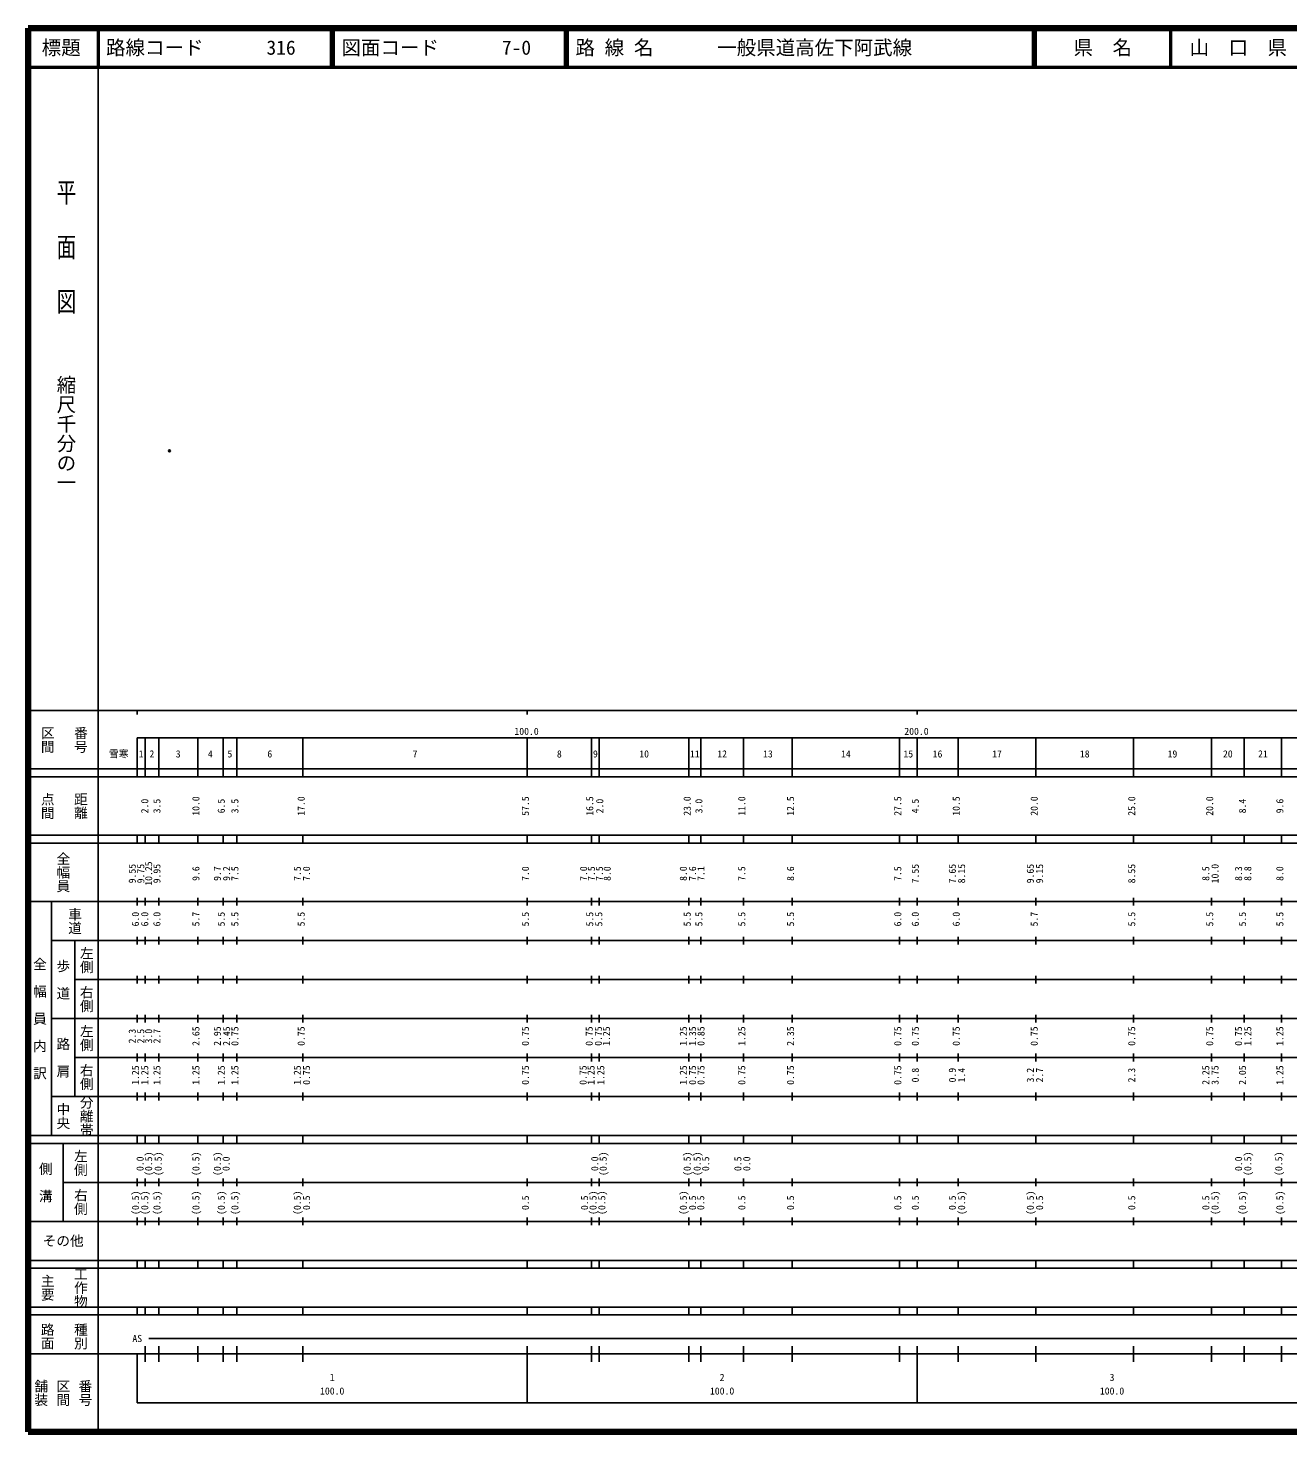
# Model space of a CAD drawing. Units: millimetres on the paper. Extents: x 40 to 680, y 20 to 380.
# Drawn here: x 40 to 363.1, y 20 to 380 of the extents above; entities that cross this region are included whole.
import ezdxf
from ezdxf.enums import TextEntityAlignment as Align

# ---------------------------------------------------------------- set-up
doc = ezdxf.new("R2010")
doc.units = ezdxf.units.MM
doc.header["$PDMODE"] = 32
doc.header["$PDSIZE"] = 0.5
doc.layers.add('M-OTRS', color=6, linetype='Continuous')
doc.layers.add('M-TTL-TXT', color=7, linetype='Continuous')
for name, color, linetype, lineweight in [('M-TTL', 2, 'Continuous', 140), ('M-TTL-BAND', 7, 'Continuous', 25), ('M-TTL-LINE', 7, 'Continuous', 50)]:
    doc.layers.add(name, color=color, linetype=linetype, lineweight=lineweight)
doc.styles.add('@ＭＳ ゴシック', font='')
doc.styles.add('ＭＳ ゴシック', font='')
doc.styles.get('@ＭＳ ゴシック').set_extended_font_data('@MS Gothic')
doc.styles.get('ＭＳ ゴシック').set_extended_font_data('MS Gothic')

msp = doc.modelspace()

# ---------------------------------------------------------------- linework, layer by layer
at = {"layer": 'M-OTRS'}
msp.add_point((76.248, 271.617), dxfattribs=at)
at = {"layer": 'M-TTL'}
for p, q in [((40, 380), (40, 20)), ((680, 380), (40, 380)), ((40, 20), (680, 20))]:
    msp.add_line(p, q, dxfattribs=at)
at = {"layer": 'M-TTL-BAND'}
for p, q in [((58, 370), (58, 20)), ((40, 205), (579, 205)), ((68, 205), (68, 204)), ((168, 205), (168, 204)), ((268, 205), (268, 204)), ((68, 198), (579, 198)), ((68, 198), (68, 188)), ((70, 188), (70, 198)), ((73.5, 188), (73.5, 198)), ((83.5, 188), (83.5, 198)), ((90, 188), (90, 198)), ((93.5, 188), (93.5, 198)), ((110.5, 188), (110.5, 198)), ((168, 188), (168, 198)), ((184.5, 188), (184.5, 198)), ((186.5, 188), (186.5, 198)), ((209.5, 188), (209.5, 198)), ((212.5, 188), (212.5, 198)), ((223.5, 188), (223.5, 198)), ((236, 188), (236, 198)), ((263.5, 188), (263.5, 198)), ((268, 188), (268, 198)), ((278.5, 188), (278.5, 198)), ((298.5, 188), (298.5, 198)), ((323.5, 188), (323.5, 198)), ((343.5, 188), (343.5, 198)), ((351.9, 188), (351.9, 198)), ((361.5, 188), (361.5, 198)), ((40, 190), (579, 190)), ((40, 188), (579, 188)), ((40, 173), (579, 173)), ((68, 171), (68, 173)), ((70, 171), (70, 173)), ((73.5, 171), (73.5, 173)), ((83.5, 171), (83.5, 173)), ((90, 171), (90, 173)), ((93.5, 171), (93.5, 173)), ((110.5, 171), (110.5, 173)), ((168, 171), (168, 173)), ((184.5, 171), (184.5, 173)), ((186.5, 171), (186.5, 173)), ((209.5, 171), (209.5, 173)), ((212.5, 171), (212.5, 173)), ((223.5, 171), (223.5, 173)), ((236, 171), (236, 173)), ((263.5, 171), (263.5, 173)), ((268, 171), (268, 173)), ((278.5, 171), (278.5, 173)), ((298.5, 171), (298.5, 173)), ((323.5, 171), (323.5, 173)), ((343.5, 171), (343.5, 173)), ((351.9, 171), (351.9, 173)), ((361.5, 171), (361.5, 173)), ((40, 171), (579, 171)), ((40, 156), (579, 156)), ((46, 96), (46, 156)), ((68, 155), (68, 157)), ((70, 155), (70, 157)), ((73.5, 155), (73.5, 157)), ((83.5, 155), (83.5, 157)), ((90, 155), (90, 157)), ((93.5, 155), (93.5, 157)), ((110.5, 155), (110.5, 157)), ((168, 155), (168, 157)), ((184.5, 155), (184.5, 157)), ((186.5, 155), (186.5, 157)), ((209.5, 155), (209.5, 157)), ((212.5, 155), (212.5, 157)), ((223.5, 155), (223.5, 157)), ((236, 155), (236, 157)), ((263.5, 155), (263.5, 157)), ((268, 155), (268, 157)), ((278.5, 155), (278.5, 157)), ((298.5, 155), (298.5, 157)), ((323.5, 155), (323.5, 157)), ((343.5, 155), (343.5, 157)), ((351.9, 155), (351.9, 157)), ((361.5, 155), (361.5, 157)), ((46, 146), (579, 146)), ((52, 146), (52, 106)), ((68, 145), (68, 147)), ((70, 145), (70, 147)), ((73.5, 145), (73.5, 147)), ((83.5, 145), (83.5, 147)), ((90, 145), (90, 147)), ((93.5, 145), (93.5, 147)), ((110.5, 145), (110.5, 147)), ((168, 145), (168, 147)), ((184.5, 145), (184.5, 147)), ((186.5, 145), (186.5, 147)), ((209.5, 145), (209.5, 147)), ((212.5, 145), (212.5, 147)), ((223.5, 145), (223.5, 147)), ((236, 145), (236, 147)), ((263.5, 145), (263.5, 147)), ((268, 145), (268, 147)), ((278.5, 145), (278.5, 147)), ((298.5, 145), (298.5, 147)), ((323.5, 145), (323.5, 147)), ((343.5, 145), (343.5, 147)), ((351.9, 145), (351.9, 147)), ((361.5, 145), (361.5, 147)), ((68, 135), (68, 137)), ((70, 135), (70, 137)), ((73.5, 135), (73.5, 137)), ((83.5, 135), (83.5, 137)), ((90, 135), (90, 137)), ((93.5, 135), (93.5, 137)), ((110.5, 135), (110.5, 137)), ((168, 135), (168, 137)), ((184.5, 135), (184.5, 137)), ((186.5, 135), (186.5, 137)), ((209.5, 135), (209.5, 137)), ((212.5, 135), (212.5, 137)), ((223.5, 135), (223.5, 137)), ((236, 135), (236, 137)), ((263.5, 135), (263.5, 137)), ((268, 135), (268, 137)), ((278.5, 135), (278.5, 137)), ((298.5, 135), (298.5, 137)), ((323.5, 135), (323.5, 137)), ((343.5, 135), (343.5, 137)), ((351.9, 135), (351.9, 137)), ((361.5, 135), (361.5, 137)), ((52, 136), (579, 136)), ((46, 126), (579, 126)), ((68, 125), (68, 127)), ((70, 125), (70, 127)), ((73.5, 125), (73.5, 127)), ((83.5, 125), (83.5, 127)), ((90, 125), (90, 127)), ((93.5, 125), (93.5, 127)), ((110.5, 125), (110.5, 127)), ((168, 125), (168, 127)), ((184.5, 125), (184.5, 127)), ((186.5, 125), (186.5, 127)), ((209.5, 125), (209.5, 127)), ((212.5, 125), (212.5, 127)), ((223.5, 125), (223.5, 127)), ((236, 125), (236, 127)), ((263.5, 125), (263.5, 127)), ((268, 125), (268, 127)), ((278.5, 125), (278.5, 127)), ((298.5, 125), (298.5, 127)), ((323.5, 125), (323.5, 127)), ((343.5, 125), (343.5, 127)), ((351.9, 125), (351.9, 127)), ((361.5, 125), (361.5, 127)), ((52, 116), (579, 116)), ((68, 115), (68, 117)), ((70, 115), (70, 117)), ((73.5, 115), (73.5, 117)), ((83.5, 115), (83.5, 117)), ((90, 115), (90, 117)), ((93.5, 115), (93.5, 117)), ((110.5, 115), (110.5, 117)), ((168, 115), (168, 117)), ((184.5, 115), (184.5, 117)), ((186.5, 115), (186.5, 117)), ((209.5, 115), (209.5, 117)), ((212.5, 115), (212.5, 117)), ((223.5, 115), (223.5, 117)), ((236, 115), (236, 117)), ((263.5, 115), (263.5, 117)), ((268, 115), (268, 117)), ((278.5, 115), (278.5, 117)), ((298.5, 115), (298.5, 117)), ((323.5, 115), (323.5, 117)), ((343.5, 115), (343.5, 117)), ((351.9, 115), (351.9, 117)), ((361.5, 115), (361.5, 117)), ((46, 106), (579, 106)), ((68, 105), (68, 107)), ((70, 105), (70, 107)), ((73.5, 105), (73.5, 107)), ((83.5, 105), (83.5, 107)), ((90, 105), (90, 107)), ((93.5, 105), (93.5, 107)), ((110.5, 105), (110.5, 107)), ((168, 105), (168, 107)), ((184.5, 105), (184.5, 107)), ((186.5, 105), (186.5, 107)), ((209.5, 105), (209.5, 107)), ((212.5, 105), (212.5, 107)), ((223.5, 105), (223.5, 107)), ((236, 105), (236, 107)), ((263.5, 105), (263.5, 107)), ((268, 105), (268, 107)), ((278.5, 105), (278.5, 107)), ((298.5, 105), (298.5, 107)), ((323.5, 105), (323.5, 107)), ((343.5, 105), (343.5, 107)), ((351.9, 105), (351.9, 107)), ((361.5, 105), (361.5, 107)), ((40, 96), (579, 96)), ((40, 94), (579, 94)), ((49, 94), (49, 74)), ((68, 94), (68, 96)), ((70, 94), (70, 96)), ((73.5, 94), (73.5, 96)), ((83.5, 94), (83.5, 96)), ((90, 94), (90, 96)), ((93.5, 94), (93.5, 96)), ((110.5, 94), (110.5, 96)), ((168, 94), (168, 96)), ((184.5, 94), (184.5, 96)), ((186.5, 94), (186.5, 96)), ((209.5, 94), (209.5, 96)), ((212.5, 94), (212.5, 96)), ((223.5, 94), (223.5, 96)), ((236, 94), (236, 96)), ((263.5, 94), (263.5, 96)), ((268, 94), (268, 96)), ((278.5, 94), (278.5, 96)), ((298.5, 94), (298.5, 96)), ((323.5, 94), (323.5, 96)), ((343.5, 94), (343.5, 96)), ((351.9, 94), (351.9, 96)), ((361.5, 94), (361.5, 96)), ((49, 84), (579, 84)), ((68, 83), (68, 85)), ((70, 83), (70, 85)), ((73.5, 83), (73.5, 85)), ((83.5, 83), (83.5, 85)), ((90, 83), (90, 85)), ((93.5, 83), (93.5, 85)), ((110.5, 83), (110.5, 85)), ((168, 83), (168, 85)), ((184.5, 83), (184.5, 85)), ((186.5, 83), (186.5, 85)), ((209.5, 83), (209.5, 85)), ((212.5, 83), (212.5, 85)), ((223.5, 83), (223.5, 85)), ((236, 83), (236, 85)), ((263.5, 83), (263.5, 85)), ((268, 83), (268, 85)), ((278.5, 83), (278.5, 85)), ((298.5, 83), (298.5, 85)), ((323.5, 83), (323.5, 85)), ((343.5, 83), (343.5, 85)), ((351.9, 83), (351.9, 85)), ((361.5, 83), (361.5, 85)), ((40, 74), (579, 74)), ((68, 73), (68, 75)), ((70, 73), (70, 75)), ((73.5, 73), (73.5, 75)), ((83.5, 73), (83.5, 75)), ((90, 73), (90, 75)), ((93.5, 73), (93.5, 75)), ((110.5, 73), (110.5, 75)), ((168, 73), (168, 75)), ((184.5, 73), (184.5, 75)), ((186.5, 73), (186.5, 75)), ((209.5, 73), (209.5, 75)), ((212.5, 73), (212.5, 75)), ((223.5, 73), (223.5, 75)), ((236, 73), (236, 75)), ((263.5, 73), (263.5, 75)), ((268, 73), (268, 75)), ((278.5, 73), (278.5, 75)), ((298.5, 73), (298.5, 75)), ((323.5, 73), (323.5, 75)), ((343.5, 73), (343.5, 75)), ((351.9, 73), (351.9, 75)), ((361.5, 73), (361.5, 75)), ((40, 64), (579, 64)), ((40, 62), (579, 62)), ((68, 62), (68, 64)), ((70, 62), (70, 64)), ((73.5, 62), (73.5, 64)), ((83.5, 62), (83.5, 64)), ((90, 62), (90, 64)), ((93.5, 62), (93.5, 64)), ((110.5, 62), (110.5, 64)), ((168, 62), (168, 64)), ((184.5, 62), (184.5, 64)), ((186.5, 62), (186.5, 64)), ((209.5, 62), (209.5, 64)), ((212.5, 62), (212.5, 64)), ((223.5, 62), (223.5, 64)), ((236, 62), (236, 64)), ((263.5, 62), (263.5, 64)), ((268, 62), (268, 64)), ((278.5, 62), (278.5, 64)), ((298.5, 62), (298.5, 64)), ((323.5, 62), (323.5, 64)), ((343.5, 62), (343.5, 64)), ((351.9, 62), (351.9, 64)), ((361.5, 62), (361.5, 64)), ((40, 52), (579, 52)), ((68, 50), (68, 52)), ((70, 50), (70, 52)), ((73.5, 50), (73.5, 52)), ((83.5, 50), (83.5, 52)), ((90, 50), (90, 52)), ((93.5, 50), (93.5, 52)), ((110.5, 50), (110.5, 52)), ((168, 50), (168, 52)), ((184.5, 50), (184.5, 52)), ((186.5, 50), (186.5, 52)), ((209.5, 50), (209.5, 52)), ((212.5, 50), (212.5, 52)), ((223.5, 50), (223.5, 52)), ((236, 50), (236, 52)), ((263.5, 50), (263.5, 52)), ((268, 50), (268, 52)), ((278.5, 50), (278.5, 52)), ((298.5, 50), (298.5, 52)), ((323.5, 50), (323.5, 52)), ((343.5, 50), (343.5, 52)), ((351.9, 50), (351.9, 52)), ((361.5, 50), (361.5, 52)), ((40, 50), (579, 50)), ((71, 44), (559.9, 44)), ((40, 40), (579, 40)), ((68, 40), (68, 27.5)), ((70, 38), (70, 42)), ((73.5, 38), (73.5, 42)), ((83.5, 38), (83.5, 42)), ((90, 38), (90, 42)), ((93.5, 38), (93.5, 42)), ((110.5, 38), (110.5, 42)), ((168, 27.5), (168, 42)), ((184.5, 38), (184.5, 42)), ((186.5, 38), (186.5, 42)), ((209.5, 38), (209.5, 42)), ((212.5, 38), (212.5, 42)), ((223.5, 38), (223.5, 42)), ((236, 38), (236, 42)), ((263.5, 38), (263.5, 42)), ((268, 27.5), (268, 42)), ((278.5, 38), (278.5, 42)), ((298.5, 38), (298.5, 42)), ((323.5, 38), (323.5, 42)), ((343.5, 38), (343.5, 42)), ((351.9, 38), (351.9, 42)), ((361.5, 38), (361.5, 42)), ((68, 27.5), (579, 27.5))]:
    msp.add_line(p, q, dxfattribs=at)
at = {"layer": 'M-TTL-LINE'}
for p, q in [((58, 380), (58, 370)), ((117.75, 380), (117.75, 370)), ((118.25, 380), (118.25, 370)), ((177.75, 380), (177.75, 370)), ((178.25, 380), (178.25, 370)), ((297.75, 380), (297.75, 370)), ((298.25, 380), (298.25, 370)), ((333, 380), (333, 370)), ((40, 370), (680, 370))]:
    msp.add_line(p, q, dxfattribs=at)

# ---------------------------------------------------------------- texts
at = {"layer": 'M-TTL-BAND', "style": '@ＭＳ ゴシック', "width": 1.4}
msp.add_text('平  面  図', height=3.666, rotation=270, dxfattribs=at).set_placement((49.777, 306.475), align=Align.MIDDLE_RIGHT)
at = {"layer": 'M-TTL-BAND', "style": '@ＭＳ ゴシック'}
msp.add_text('縮尺千分の一', height=3.666, rotation=270, dxfattribs=at).set_placement((49.777, 261.03), align=Align.MIDDLE_RIGHT)
for s, p in [('区間', (45, 197.5)), ('番号', (53.5, 197.5)), ('点間', (45, 180.5)), ('距離', (53.5, 180.5)), ('全幅員', (49, 163.5)), ('車道', (52, 151)), ('左側', (55, 141)), ('全\u3000幅\u3000員\u3000内\u3000訳', (43, 126)), ('歩\u3000道', (49, 136)), ('右側', (55, 131)), ('左側', (55, 121)), ('路\u3000肩', (49, 116)), ('右側', (55, 111)), ('分離帯', (55, 101)), ('中央', (49, 101)), ('左側', (53.5, 89)), ('側\u3000溝', (44.5, 84)), ('右側', (53.5, 79)), ('工作物', (53.5, 57)), ('主要', (45, 57)), ('路面', (45, 44.5)), ('種別', (53.5, 44.5)), ('舗装', (43.333, 30)), ('区間', (49, 30)), ('番号', (54.667, 30))]:
    msp.add_text(s, height=2.566, rotation=270, dxfattribs=at).set_placement(p, align=Align.MIDDLE_CENTER)
at = {"layer": 'M-TTL-BAND', "style": 'ＭＳ ゴシック'}
for s, p in [('100.0', (167.844, 198.195)), ('200.0', (267.844, 198.195)), ('雪寒', (63.263, 192.405)), ('1', (69, 192.405)), ('2', (71.75, 192.405)), ('3', (78.5, 192.405)), ('4', (86.75, 192.405)), ('5', (91.75, 192.405)), ('6', (102, 192.405)), ('7', (139.25, 192.405)), ('8', (176.25, 192.405)), ('9', (185.5, 192.405)), ('10', (198, 192.405)), ('11', (211, 192.405)), ('12', (218, 192.405)), ('13', (229.75, 192.405)), ('14', (249.75, 192.405)), ('15', (265.75, 192.405)), ('16', (273.25, 192.405)), ('17', (288.5, 192.405)), ('18', (311, 192.405)), ('19', (333.5, 192.405)), ('20', (347.7, 192.405)), ('21', (356.7, 192.405)), ('AS', (68, 42.5)), ('1', (118, 32.523)), ('2', (218, 32.523)), ('3', (318, 32.523)), ('100.0', (118, 29.033)), ('100.0', (218, 29.033)), ('100.0', (318, 29.033))]:
    msp.add_text(s, height=1.833, dxfattribs=at).set_placement(p, align=Align.BOTTOM_CENTER)
for s, p in [('2.0', (71.372, 180.5)), ('3.5', (74.5, 180.5)), ('10.0', (84.5, 180.5)), ('6.5', (91, 180.5)), ('3.5', (94.5, 180.5)), ('17.0', (111.5, 180.5)), ('57.5', (169, 180.5)), ('16.5', (185.5, 180.5)), ('2.0', (188.069, 180.5)), ('23.0', (210.5, 180.5)), ('3.0', (213.5, 180.5)), ('11.0', (224.5, 180.5)), ('12.5', (237, 180.5)), ('27.5', (264.5, 180.5)), ('4.5', (269, 180.5)), ('10.5', (279.5, 180.5)), ('20.0', (299.5, 180.5)), ('25.0', (324.5, 180.5)), ('20.0', (344.5, 180.5)), ('8.4', (352.9, 180.5)), ('9.6', (362.5, 180.5)), ('10.25', (72.37, 163.174)), ('9.55', (68.173, 163.174)), ('9.75', (70.356, 163.174)), ('9.95', (74.5, 163.174)), ('9.6', (84.5, 163.174)), ('9.7', (90, 163.174)), ('9.2', (92.37, 163.174)), ('7.5', (94.5, 163.174)), ('7.5', (110.5, 163.174)), ('7.0', (112.87, 163.174)), ('7.0', (169, 163.174)), ('7.0', (183.928, 163.174)), ('7.5', (185.928, 163.174)), ('7.5', (187.993, 163.174)), ('8.0', (189.987, 163.174)), ('8.0', (209.5, 163.174)), ('7.6', (211.87, 163.174)), ('7.1', (214.03, 163.174)), ('7.5', (224.5, 163.174)), ('8.6', (237, 163.174)), ('7.5', (264.5, 163.174)), ('7.55', (269, 163.174)), ('7.65', (278.5, 163.174)), ('8.15', (280.87, 163.174)), ('9.65', (298.5, 163.174)), ('9.15', (300.87, 163.174)), ('8.55', (324.5, 163.174)), ('8.5', (343.5, 163.174)), ('10.0', (345.87, 163.174)), ('8.3', (351.9, 163.174)), ('8.8', (354.27, 163.174)), ('8.0', (362.5, 163.174)), ('6.0', (69, 151.5)), ('6.0', (71.372, 151.5)), ('6.0', (74.5, 151.5)), ('5.7', (84.5, 151.5)), ('5.5', (91, 151.5)), ('5.5', (94.5, 151.5)), ('5.5', (111.5, 151.5)), ('5.5', (169, 151.5)), ('5.5', (185.5, 151.5)), ('5.5', (187.823, 151.5)), ('5.5', (210.5, 151.5)), ('5.5', (213.5, 151.5)), ('5.5', (224.5, 151.5)), ('5.5', (237, 151.5)), ('6.0', (264.5, 151.5)), ('6.0', (269, 151.5)), ('6.0', (279.5, 151.5)), ('5.7', (299.5, 151.5)), ('5.5', (324.5, 151.5)), ('5.5', (344.5, 151.5)), ('5.5', (352.9, 151.5)), ('5.5', (362.5, 151.5)), ('2.3', (68.173, 121.5)), ('2.5', (70.356, 121.5)), ('3.0', (72.37, 121.5)), ('2.7', (74.5, 121.5)), ('2.65', (84.5, 121.5)), ('2.95', (90, 121.5)), ('2.45', (92.37, 121.5)), ('0.75', (94.5, 121.5)), ('0.75', (111.5, 121.5)), ('0.75', (169, 121.5)), ('0.75', (185.368, 121.5)), ('0.75', (187.72, 121.5)), ('1.25', (189.785, 121.5)), ('1.25', (209.5, 121.5)), ('1.35', (211.87, 121.5)), ('0.85', (214.03, 121.5)), ('1.25', (224.5, 121.5)), ('2.35', (237, 121.5)), ('0.75', (264.5, 121.5)), ('0.75', (269, 121.5)), ('0.75', (279.5, 121.5)), ('0.75', (299.5, 121.5)), ('0.75', (324.5, 121.5)), ('0.75', (344.5, 121.5)), ('0.75', (351.9, 121.5)), ('1.25', (354.27, 121.5)), ('1.25', (362.5, 121.5)), ('1.25', (69, 111.5)), ('1.25', (71.372, 111.5)), ('1.25', (74.5, 111.5)), ('1.25', (84.5, 111.5)), ('1.25', (91, 111.5)), ('1.25', (94.5, 111.5)), ('1.25', (110.5, 111.5)), ('0.75', (112.87, 111.5)), ('0.75', (169, 111.5)), ('0.75', (183.8, 111.5)), ('1.25', (185.831, 111.5)), ('1.25', (188.335, 111.5)), ('1.25', (209.5, 111.5)), ('0.75', (211.87, 111.5)), ('0.75', (214.03, 111.5)), ('0.75', (224.5, 111.5)), ('0.75', (237, 111.5)), ('0.75', (264.5, 111.5)), ('0.8', (269, 111.5)), ('0.9', (278.5, 111.5)), ('1.4', (280.87, 111.5)), ('3.2', (298.5, 111.5)), ('2.7', (300.87, 111.5)), ('2.3', (324.5, 111.5)), ('2.25', (343.5, 111.5)), ('3.75', (345.87, 111.5)), ('2.05', (352.9, 111.5)), ('1.25', (362.5, 111.5)), ('0.0', (70.181, 88.764)), ('(0.5)', (72.37, 88.764)), ('(0.5)', (74.831, 88.764)), ('(0.5)', (84.5, 88.764)), ('(0.5)', (90, 88.764)), ('0.0', (92.241, 88.764)), ('0.0', (186.794, 88.764)), ('(0.5)', (188.953, 88.764)), ('(0.5)', (210.5, 88.764)), ('(0.5)', (213.053, 88.764)), ('0.5', (215.232, 88.764)), ('0.5', (223.5, 88.764)), ('0.0', (225.775, 88.764)), ('0.0', (351.906, 88.764)), ('(0.5)', (354.27, 88.764)), ('(0.5)', (362.202, 88.764)), ('(0.5)', (69, 78.764)), ('(0.5)', (71.372, 78.764)), ('(0.5)', (74.5, 78.764)), ('(0.5)', (84.5, 78.764)), ('(0.5)', (91, 78.764)), ('(0.5)', (94.5, 78.764)), ('(0.5)', (110.5, 78.764)), ('0.5', (112.87, 78.764)), ('0.5', (169, 78.764)), ('0.5', (184.169, 78.764)), ('(0.5)', (186.34, 78.764)), ('(0.5)', (188.592, 78.764)), ('(0.5)', (209.5, 78.764)), ('0.5', (211.87, 78.764)), ('0.5', (213.965, 78.764)), ('0.5', (224.5, 78.764)), ('0.5', (237, 78.764)), ('0.5', (264.5, 78.764)), ('0.5', (269, 78.764)), ('0.5', (278.5, 78.764)), ('(0.5)', (280.87, 78.764)), ('(0.5)', (298.5, 78.764)), ('0.5', (300.87, 78.764)), ('0.5', (324.5, 78.764)), ('0.5', (343.5, 78.764)), ('(0.5)', (345.87, 78.764)), ('(0.5)', (352.9, 78.764)), ('(0.5)', (362.5, 78.764))]:
    msp.add_text(s, height=1.833, rotation=90, dxfattribs=at).set_placement(p, align=Align.BOTTOM_CENTER)
msp.add_text('その他', height=2.566, dxfattribs=at).set_placement((49, 69), align=Align.MIDDLE_CENTER)
at = {"layer": 'M-TTL-TXT', "style": 'ＭＳ ゴシック'}
for s, p in [('標題', (48.5, 375)), ('県\u3000名', (315.625, 375)), ('山\u3000口\u3000県', (350.375, 375))]:
    msp.add_text(s, height=3.666, dxfattribs=at).set_placement(p, align=Align.MIDDLE_CENTER)
for s, p in [('路線コード', (60, 375)), ('316', (101.142, 375)), ('図面コード', (120.38, 375)), ('7-0', (161.521, 375)), ('路 線 名', (180.38, 375)), ('一般県道高佐下阿武線', (216.734, 375))]:
    msp.add_text(s, height=3.666, dxfattribs=at).set_placement(p, align=Align.MIDDLE_LEFT)

doc.saveas('drawing.dxf')
